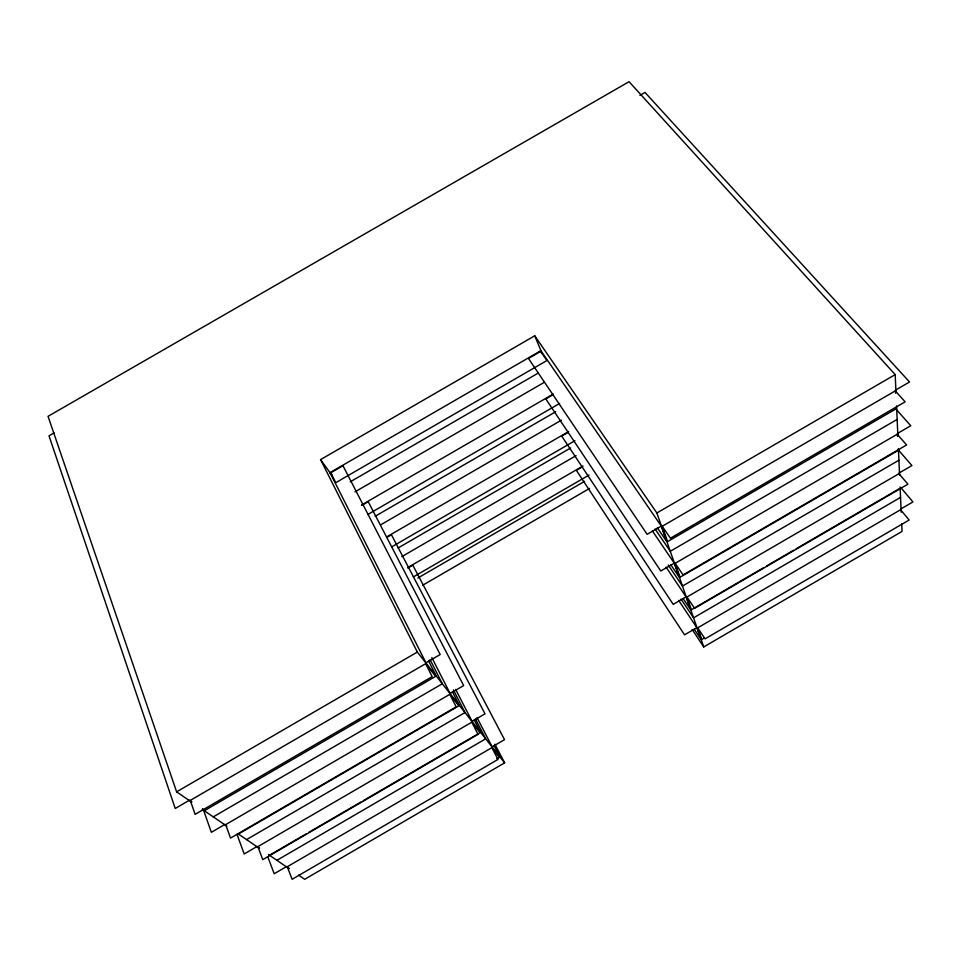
<?xml version="1.0" encoding="UTF-8"?>
<svg xmlns="http://www.w3.org/2000/svg" width="961" height="961" viewBox="0 0 961 961"><rect width="100%" height="100%" fill="white"/><g stroke="black" fill="none" stroke-linecap="round" stroke-linejoin="round"><path stroke-width="1.44" d="M895.976 392.532L895.196 374.598L629.059 81.697L48.05 416.329L176.62 791.84L417.338 652.063L504.633 762.866L304.697 879.303L298.655 875.183M901.706 524.045L902.031 531.445L703.752 646.921L656.868 512.982L895.196 374.598M661.288 526.111L647.137 534.34L528.454 358.441L541.151 351.101L661.288 526.111L666.658 541.439L657.348 527.805M425.627 663.691L190.266 800.405L195.119 814.363L432.162 676.64L425.627 663.691L435.633 676.364L204.909 810.423L202.471 808.754M662.237 526.268L895.292 390.899L905.13 401.842L670.43 538.208L662.237 526.268L667.583 541.596L896.084 408.833M213.27 816.874L442.324 683.764L430.084 659.666M897.142 419.44L670.273 551.29L655.078 528.994M224.934 824.406L211.348 832.31L203.384 809.739M652.351 530.892L674.274 563.17L660.784 571.014L545.788 398.923L553.08 394.695M449.808 694.322L225.667 824.622L230.532 838.076L456.187 706.864L449.808 694.322L458.89 705.842L238.977 833.716M675.175 563.326L897.214 434.252L906.595 444.967L683.067 574.942L675.175 563.326L680.04 577.249L897.934 450.553M246.557 839.602L465.004 712.557L453.412 689.914M898.919 460.199L682.454 586.09L668.207 564.984M666.045 567.098L686.082 596.877L673.205 604.373L561.704 436.09L568.179 432.342M899.124 472.992L911.917 465.556L898.175 449.724M471.803 722.192L257.872 846.641L262.725 859.627L478.037 734.348L471.803 722.192L480.092 732.702L363.378 800.609M686.947 597.033L898.955 473.701L907.929 484.188L694.563 608.349L686.947 597.033L691.379 609.755L763.815 567.603M270.005 854.942L306.319 833.812M308.913 832.298L360.783 802.123M766.397 566.101L793.558 550.293M796.152 548.791L899.616 488.584M276.9 860.323L485.689 738.817L475.431 718.936M900.553 497.378L693.566 617.839L681.049 599.123M678.658 600.385L696.869 627.677L684.544 634.849L576.372 470.361L582.582 466.746M900.721 509.054L912.95 501.942L901.31 488.224M491.888 747.646L287.279 866.75L292.108 879.303L497.978 759.43L491.888 747.646L499.48 757.268L496.885 758.782M697.698 627.845L900.553 509.75L909.154 520.009L705.05 638.849L697.698 627.845L701.758 639.485L704.353 637.984M350.248 481.809L538.208 373.084M354.957 491.876L544.262 382.334M361.516 505.03L553.272 394.034M362.129 505.21L368.231 501.69L463.658 685.589L450.108 693.47L431.837 657.588M367.967 514.399L559.65 403.44M375.174 516.273L555.734 411.728M380.616 524.862L561.464 420.137M386.478 537.055L568.72 431.489M386.754 537.439L391.427 534.724L485.017 713.843L472.079 721.363L455.658 689.397M391.559 546.965L574.93 440.715M398.082 547.974L570.678 447.958M401.77 556.659L576.083 455.634M408.305 567.266L582.955 466.013M407.812 568.071L412.81 565.176L504.525 739.646L492.152 746.853L477.052 717.651M413.302 576.948L589.009 475.07M417.879 578.005L584.504 481.377M422.54 585.321L589.561 488.44M417.338 652.063L320.566 459.598L534.736 335.797L656.868 512.982M330.224 473.076L342.969 465.701L440.186 654.537L425.951 662.802L330.224 473.076L331.857 475.335M54.14 432.882L48.999 435.838L175.238 808.477L189.497 800.189L191.936 801.858M639.918 95.367L644.999 92.436L909.526 381.985L895.472 390.142L895.604 393.121M259.578 848.095L257.152 846.437L244.19 853.969L236.995 834.292M289.045 868.239L286.582 866.546L274.185 873.765L267.843 856.936M176.62 791.84L191.275 801.858M202.278 809.366L226.832 826.136M237.92 833.704L258.689 847.89M268.407 854.521L288.985 868.576M895.856 408.954L910.776 425.735L897.394 433.519L897.514 436.474M320.566 459.598L331.725 475.022M670.766 564.708L679.151 577.093L674.274 563.17M683.055 598.439L690.539 609.586L686.082 596.877M694.31 629.335L700.953 639.329L696.869 627.677M692.148 629.443L703.752 646.921M494.963 744.234L504.633 762.866M494.254 745.904L499.744 756.487M474.205 719.933L480.368 731.886M452.379 691.656L459.19 705.002M428.534 660.844L435.946 675.487M534.736 335.797L542.22 353.696M896.565 405.986L897.85 435.453M898.415 448.559L899.58 475.07M900.097 486.975L901.19 512.189M540.346 351.005L330.536 472.331L335.773 482.686L546.893 360.567L540.346 351.005"/></g></svg>
